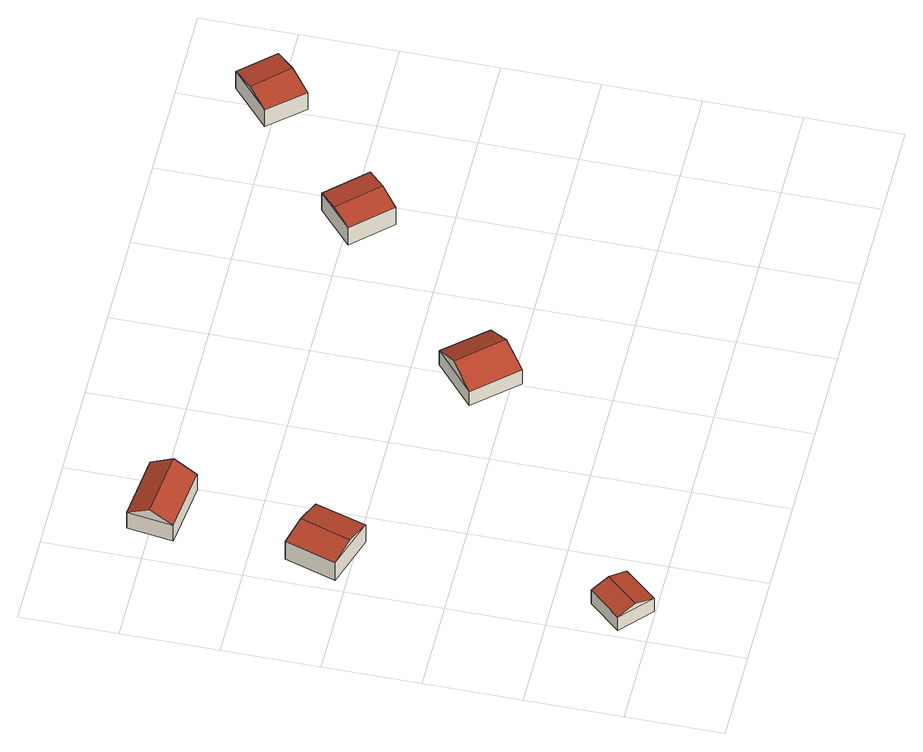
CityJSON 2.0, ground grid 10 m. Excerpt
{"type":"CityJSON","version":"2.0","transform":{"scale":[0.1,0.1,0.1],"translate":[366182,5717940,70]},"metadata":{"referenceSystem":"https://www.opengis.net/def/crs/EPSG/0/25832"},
"CityObjects":{
"building1":{"type":"Building","attributes":{"Geometrietyp2DReferenz":"3000","Gemeindeschluessel":"05513000","function":"31001_1313","roofType":"3100","measuredHeight":2.51},"geometry":[{"type":"Solid","lod":"2","boundaries":[[[[0,1,2,3]],[[4,5,1,0]],[[6,7,5,4]],[[3,2,7,6]],[[0,8,4]],[[6,9,3]],[[3,9,8,0]],[[4,8,9,6]],[[1,5,7,2]]]],"semantics":{"surfaces":[{"type":"WallSurface"},{"type":"RoofSurface"},{"type":"GroundSurface"}],"values":[[0,0,0,0,0,0,1,1,2]]}}]},
"building2":{"type":"Building","attributes":{"Geometrietyp2DReferenz":"3000","Gemeindeschluessel":"05513000","function":"31001_1313","roofType":"3100","measuredHeight":3.12},"geometry":[{"type":"Solid","lod":"2","boundaries":[[[[10,11,12,13]],[[14,15,11,10]],[[16,17,15,14]],[[13,12,17,16]],[[10,18,14]],[[16,19,13]],[[13,19,18,10]],[[14,18,19,16]],[[11,15,17,12]]]],"semantics":{"surfaces":[{"type":"WallSurface"},{"type":"RoofSurface"},{"type":"GroundSurface"}],"values":[[0,0,0,0,0,0,1,1,2]]}}]},
"building3":{"type":"Building","attributes":{"Geometrietyp2DReferenz":"3000","Gemeindeschluessel":"05513000","function":"31001_1313","roofType":"3100","measuredHeight":3.67},"geometry":[{"type":"Solid","lod":"2","boundaries":[[[[20,21,22,23]],[[24,25,21,20]],[[26,27,25,24]],[[23,22,27,26]],[[20,28,24]],[[26,29,23]],[[23,29,28,20]],[[24,28,29,26]],[[21,25,27,22]]]],"semantics":{"surfaces":[{"type":"WallSurface"},{"type":"RoofSurface"},{"type":"GroundSurface"}],"values":[[0,0,0,0,0,0,1,1,2]]}}]},
"building4":{"type":"Building","attributes":{"Geometrietyp2DReferenz":"3000","Gemeindeschluessel":"05513000","function":"31001_1313","roofType":"3100","measuredHeight":3.52},"geometry":[{"type":"Solid","lod":"2","boundaries":[[[[30,31,32,33]],[[34,35,31,30]],[[36,37,35,34]],[[33,32,37,36]],[[30,38,34]],[[36,39,33]],[[33,39,38,30]],[[34,38,39,36]],[[31,35,37,32]]]],"semantics":{"surfaces":[{"type":"WallSurface"},{"type":"RoofSurface"},{"type":"GroundSurface"}],"values":[[0,0,0,0,0,0,1,1,2]]}}]},
"building5":{"type":"Building","attributes":{"Geometrietyp2DReferenz":"3000","Gemeindeschluessel":"05513000","function":"31001_1313","roofType":"3100","measuredHeight":3},"geometry":[{"type":"Solid","lod":"2","boundaries":[[[[40,41,42,43]],[[44,45,41,40]],[[46,47,45,44]],[[43,42,47,46]],[[40,48,44]],[[46,49,43]],[[43,49,48,40]],[[44,48,49,46]],[[41,45,47,42]]]],"semantics":{"surfaces":[{"type":"WallSurface"},{"type":"RoofSurface"},{"type":"GroundSurface"}],"values":[[0,0,0,0,0,0,1,1,2]]}}]},
"building6":{"type":"Building","attributes":{"Geometrietyp2DReferenz":"3000","Gemeindeschluessel":"05513000","function":"31001_1313","roofType":"3100","measuredHeight":3.17},"geometry":[{"type":"Solid","lod":"2","boundaries":[[[[50,51,52,53]],[[54,55,51,50]],[[56,57,55,54]],[[53,52,57,56]],[[50,58,54]],[[56,59,53]],[[53,59,58,50]],[[54,58,59,56]],[[51,55,57,52]]]],"semantics":{"surfaces":[{"type":"WallSurface"},{"type":"RoofSurface"},{"type":"GroundSurface"}],"values":[[0,0,0,0,0,0,1,1,2]]}}]}
},
"vertices":[
[34,0,31],[34,0,12],[63,34,12],[63,34,31],[2,29,31],[2,29,12],[31,62,31],[31,62,12],[18,15,37],[47,48,37],
[67,293,31],[67,293,6],[83,346,6],[83,346,31],[12,311,31],[12,311,6],[29,364,31],[29,364,6],[39,302,37],[56,355,37],
[106,515,26],[106,515,4],[37,523,4],[37,523,26],[100,467,26],[100,467,4],[30,475,26],[30,475,4],[103,491,40],[33,499,40],
[341,230,31],[341,230,11],[304,273,11],[304,273,31],[297,189,31],[297,189,11],[258,233,31],[258,233,11],[319,210,46],[281,253,46],
[515,388,33],[515,388,9],[478,428,9],[478,428,33],[475,354,33],[475,354,9],[439,393,33],[439,393,9],[495,371,39],[458,411,39],
[646,508,34],[646,508,10],[614,543,10],[614,543,34],[602,469,34],[602,469,10],[571,505,34],[571,505,10],[624,489,41],[592,524,41]
]}
